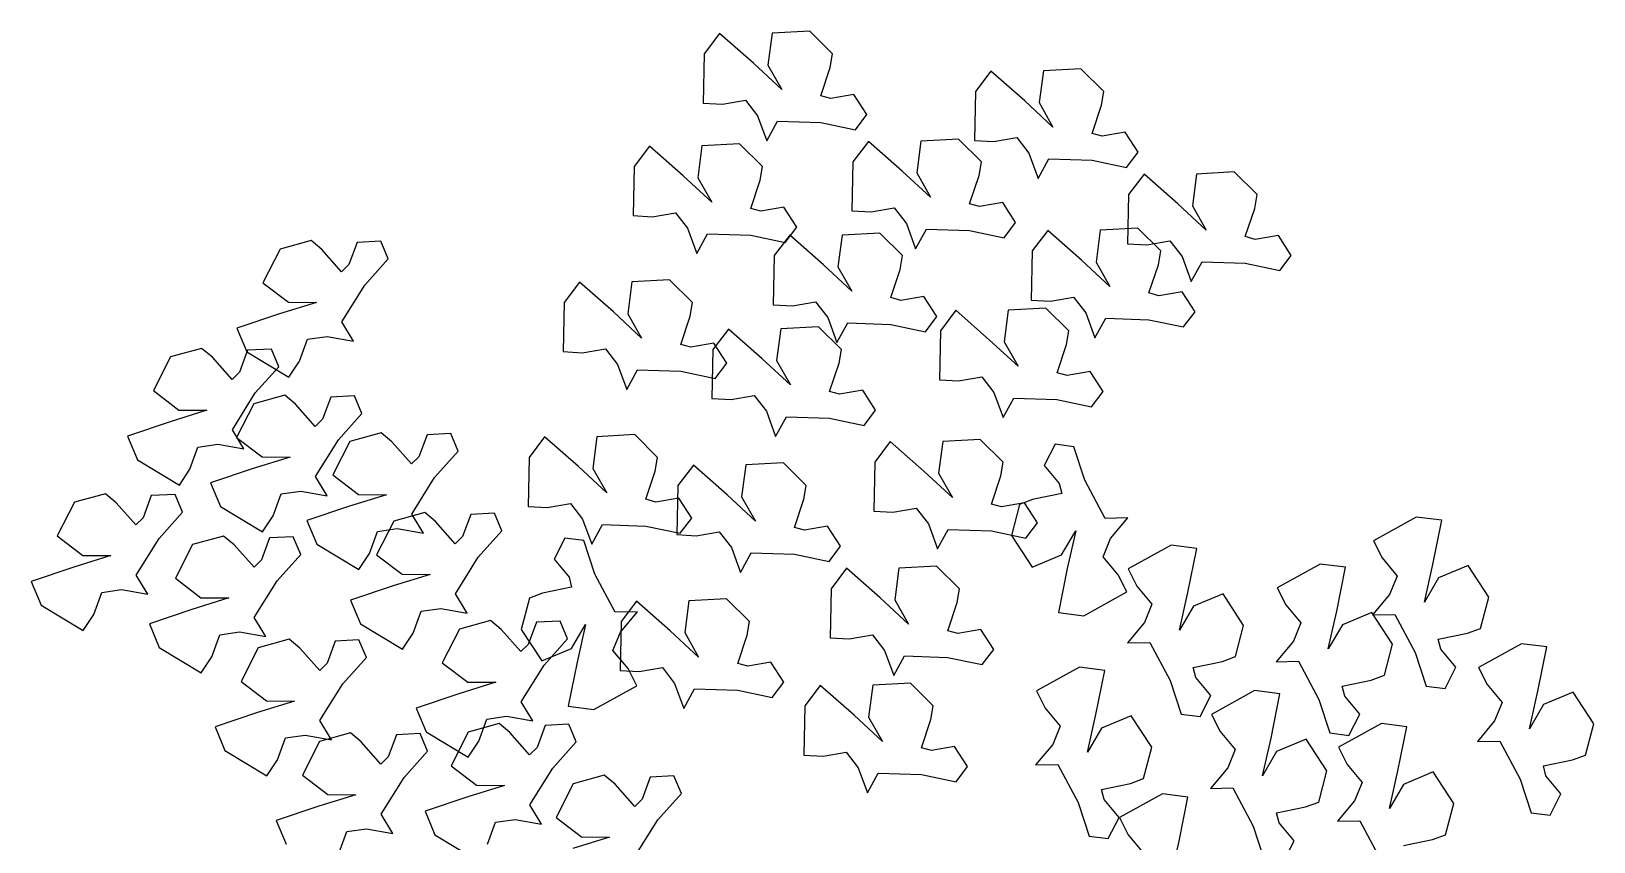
# Model space of a CAD drawing. Header units: millimetres. Extents: x 316.76 to 319.09, y 2548.11 to 2550.49.
# Drawn here: x 316.853 to 318.925, y 2549.413 to 2550.488 of the extents above; entities that cross this region are included whole.
import ezdxf

# ---------------------------------------------------------------- set-up
doc = ezdxf.new("R2010")
doc.units = ezdxf.units.MM
doc.header["$LTSCALE"] = 10
doc.layers.add('Vegetais', color=94, linetype='Continuous')

msp = doc.modelspace()

# ---------------------------------------------------------------- linework, layer by layer
at = {"layer": 'Vegetais'}
for p, q in [((317.8854, 2550.4877), (317.8355, 2550.485)), ((317.9158, 2550.4577), (317.8854, 2550.4877)), ((317.766, 2550.4848), (317.7455, 2550.4577)), ((317.8108, 2550.4453), (317.766, 2550.4848)), ((317.8355, 2550.485), (317.83, 2550.4429)), ((317.7455, 2550.4577), (317.7442, 2550.3926)), ((317.8484, 2550.4106), (317.8108, 2550.4453)), ((317.9127, 2550.4395), (317.9158, 2550.4577)), ((317.83, 2550.4429), (317.8484, 2550.4106)), ((317.9003, 2550.402), (317.9127, 2550.4395)), ((318.1258, 2550.435), (318.1053, 2550.4079)), ((318.1706, 2550.3955), (318.1258, 2550.435)), ((318.1953, 2550.4352), (318.1898, 2550.3931)), ((318.2452, 2550.4379), (318.1953, 2550.4352)), ((318.2756, 2550.4079), (318.2452, 2550.4379)), ((317.9441, 2550.4037), (317.9135, 2550.3984)), ((317.9613, 2550.3772), (317.9441, 2550.4037)), ((318.1053, 2550.4079), (318.1039, 2550.3428)), ((318.2725, 2550.3897), (318.2756, 2550.4079)), ((317.7442, 2550.3926), (317.7696, 2550.3912)), ((317.7696, 2550.3912), (317.8003, 2550.3965)), ((317.8003, 2550.3965), (317.8164, 2550.3758)), ((317.9135, 2550.3984), (317.9003, 2550.402)), ((318.2081, 2550.3608), (318.1706, 2550.3955)), ((318.1898, 2550.3931), (318.2081, 2550.3608)), ((318.26, 2550.3522), (318.2725, 2550.3897)), ((317.8164, 2550.3758), (317.8286, 2550.3424)), ((317.8286, 2550.3424), (317.8429, 2550.3684)), ((317.8429, 2550.3684), (317.9002, 2550.3666)), ((317.9002, 2550.3666), (317.946, 2550.3569)), ((317.946, 2550.3569), (317.9613, 2550.3772)), ((317.9633, 2550.3418), (317.9428, 2550.3147)), ((318.008, 2550.3023), (317.9633, 2550.3418)), ((318.0328, 2550.342), (318.0273, 2550.2999)), ((318.0827, 2550.3447), (318.0328, 2550.342)), ((318.1131, 2550.3147), (318.0827, 2550.3447)), ((318.1039, 2550.3428), (318.1294, 2550.3414)), ((318.1294, 2550.3414), (318.16, 2550.3467)), ((318.16, 2550.3467), (318.1762, 2550.326)), ((318.2733, 2550.3486), (318.26, 2550.3522)), ((318.3039, 2550.3539), (318.2733, 2550.3486)), ((318.3211, 2550.3274), (318.3039, 2550.3539)), ((317.673, 2550.3355), (317.6525, 2550.3084)), ((317.7178, 2550.2961), (317.673, 2550.3355)), ((317.7425, 2550.3358), (317.7371, 2550.2936)), ((317.7925, 2550.3384), (317.7425, 2550.3358)), ((317.8229, 2550.3084), (317.7925, 2550.3384)), ((318.1762, 2550.326), (318.1884, 2550.2926)), ((318.3058, 2550.3071), (318.3211, 2550.3274)), ((317.6525, 2550.3084), (317.6512, 2550.2433)), ((317.8198, 2550.2902), (317.8229, 2550.3084)), ((317.9428, 2550.3147), (317.9414, 2550.2496)), ((318.0456, 2550.2676), (318.008, 2550.3023)), ((318.0273, 2550.2999), (318.0456, 2550.2676)), ((318.11, 2550.2965), (318.1131, 2550.3147)), ((318.1884, 2550.2926), (318.2027, 2550.3186)), ((318.2027, 2550.3186), (318.2599, 2550.3168)), ((318.2599, 2550.3168), (318.3058, 2550.3071)), ((318.4483, 2550.3012), (318.3984, 2550.2985)), ((318.4787, 2550.2712), (318.4483, 2550.3012)), ((317.7554, 2550.2613), (317.7178, 2550.2961)), ((317.7371, 2550.2936), (317.7554, 2550.2613)), ((317.8073, 2550.2527), (317.8198, 2550.2902)), ((318.0975, 2550.259), (318.11, 2550.2965)), ((318.3289, 2550.2982), (318.3084, 2550.2712)), ((318.3737, 2550.2588), (318.3289, 2550.2982)), ((318.3984, 2550.2985), (318.393, 2550.2563)), ((318.1108, 2550.2554), (318.0975, 2550.259)), ((318.1414, 2550.2607), (318.1108, 2550.2554)), ((318.1586, 2550.2342), (318.1414, 2550.2607)), ((318.3084, 2550.2712), (318.3071, 2550.2061)), ((318.4113, 2550.2241), (318.3737, 2550.2588)), ((318.4757, 2550.2529), (318.4787, 2550.2712)), ((317.6512, 2550.2433), (317.6766, 2550.2419)), ((317.6766, 2550.2419), (317.7073, 2550.2472)), ((317.7073, 2550.2472), (317.7235, 2550.2265)), ((317.8205, 2550.2491), (317.8073, 2550.2527)), ((317.8512, 2550.2544), (317.8205, 2550.2491)), ((317.8684, 2550.2279), (317.8512, 2550.2544)), ((317.9414, 2550.2496), (317.9669, 2550.2482)), ((317.9669, 2550.2482), (317.9975, 2550.2535)), ((317.9975, 2550.2535), (318.0137, 2550.2328)), ((318.393, 2550.2563), (318.4113, 2550.2241)), ((318.4632, 2550.2155), (318.4757, 2550.2529)), ((317.7235, 2550.2265), (317.7356, 2550.1932)), ((317.7356, 2550.1932), (317.7499, 2550.2192)), ((317.7499, 2550.2192), (317.8072, 2550.2173)), ((317.8072, 2550.2173), (317.853, 2550.2077)), ((317.8589, 2550.2173), (317.8383, 2550.1903)), ((317.853, 2550.2077), (317.8684, 2550.2279)), ((317.9036, 2550.1779), (317.8589, 2550.2173)), ((317.9283, 2550.2176), (317.9229, 2550.1754)), ((317.9783, 2550.2203), (317.9283, 2550.2176)), ((318.0087, 2550.1903), (317.9783, 2550.2203)), ((318.0137, 2550.2328), (318.0259, 2550.1994)), ((318.0259, 2550.1994), (318.0402, 2550.2254)), ((318.0402, 2550.2254), (318.0974, 2550.2236)), ((318.0974, 2550.2236), (318.1433, 2550.2139)), ((318.1433, 2550.2139), (318.1586, 2550.2342)), ((318.2012, 2550.2236), (318.1807, 2550.1965)), ((318.2459, 2550.1842), (318.2012, 2550.2236)), ((318.2707, 2550.2239), (318.2652, 2550.1817)), ((318.3206, 2550.2266), (318.2707, 2550.2239)), ((318.351, 2550.1965), (318.3206, 2550.2266)), ((318.5071, 2550.2171), (318.4764, 2550.2118)), ((318.5242, 2550.1906), (318.5071, 2550.2171)), ((317.1829, 2550.199), (317.1602, 2550.1544)), ((317.2241, 2550.2103), (317.1829, 2550.199)), ((317.2383, 2550.1985), (317.2241, 2550.2103)), ((317.2645, 2550.169), (317.2383, 2550.1985)), ((317.285, 2550.2078), (317.2743, 2550.1786)), ((317.3166, 2550.2095), (317.285, 2550.2078)), ((317.3264, 2550.1861), (317.3166, 2550.2095)), ((318.1807, 2550.1965), (318.1793, 2550.1314)), ((318.3071, 2550.2061), (318.3325, 2550.2046)), ((318.3325, 2550.2046), (318.3632, 2550.2099)), ((318.3479, 2550.1783), (318.351, 2550.1965)), ((318.3632, 2550.2099), (318.3794, 2550.1892)), ((318.4764, 2550.2118), (318.4632, 2550.2155)), ((317.2743, 2550.1786), (317.2645, 2550.169)), ((317.2952, 2550.1512), (317.3264, 2550.1861)), ((317.8383, 2550.1903), (317.837, 2550.1251)), ((317.9412, 2550.1432), (317.9036, 2550.1779)), ((317.9229, 2550.1754), (317.9412, 2550.1432)), ((318.0056, 2550.172), (318.0087, 2550.1903)), ((318.2835, 2550.1494), (318.2459, 2550.1842)), ((318.2652, 2550.1817), (318.2835, 2550.1494)), ((318.3354, 2550.1408), (318.3479, 2550.1783)), ((318.3794, 2550.1892), (318.3915, 2550.1559)), ((318.3915, 2550.1559), (318.4058, 2550.1819)), ((318.4058, 2550.1819), (318.4631, 2550.1801)), ((318.4631, 2550.1801), (318.5089, 2550.1704)), ((318.5089, 2550.1704), (318.5242, 2550.1906)), ((317.1602, 2550.1544), (317.194, 2550.1286)), ((317.5802, 2550.1552), (317.5597, 2550.1282)), ((317.625, 2550.1158), (317.5802, 2550.1552)), ((317.6497, 2550.1555), (317.6442, 2550.1133)), ((317.6996, 2550.1582), (317.6497, 2550.1555)), ((317.73, 2550.1282), (317.6996, 2550.1582)), ((317.9931, 2550.1346), (318.0056, 2550.172)), ((317.2649, 2550.1025), (317.2952, 2550.1512)), ((318.0063, 2550.1309), (317.9931, 2550.1346)), ((318.037, 2550.1362), (318.0063, 2550.1309)), ((318.0542, 2550.1097), (318.037, 2550.1362)), ((318.2048, 2550.13), (318.2354, 2550.1353)), ((318.2354, 2550.1353), (318.2516, 2550.1146)), ((318.3487, 2550.1372), (318.3354, 2550.1408)), ((318.3793, 2550.1425), (318.3487, 2550.1372)), ((318.3965, 2550.116), (318.3793, 2550.1425)), ((317.1823, 2550.1132), (317.1257, 2550.0941)), ((317.2311, 2550.1283), (317.1823, 2550.1132)), ((317.194, 2550.1286), (317.2311, 2550.1283)), ((317.5597, 2550.1282), (317.5583, 2550.0631)), ((317.6625, 2550.0811), (317.625, 2550.1158)), ((317.6442, 2550.1133), (317.6625, 2550.0811)), ((317.7269, 2550.1099), (317.73, 2550.1282)), ((317.837, 2550.1251), (317.8624, 2550.1237)), ((317.8624, 2550.1237), (317.8931, 2550.129)), ((317.8931, 2550.129), (317.9093, 2550.1083)), ((318.0793, 2550.1179), (318.0588, 2550.0908)), ((318.1241, 2550.0784), (318.0793, 2550.1179)), ((318.1488, 2550.1181), (318.1433, 2550.0759)), ((318.1987, 2550.1208), (318.1488, 2550.1181)), ((318.1793, 2550.1314), (318.2048, 2550.13)), ((318.2291, 2550.0908), (318.1987, 2550.1208)), ((318.2516, 2550.1146), (318.2638, 2550.0813)), ((318.3812, 2550.0958), (318.3965, 2550.116)), ((317.1257, 2550.0941), (317.1389, 2550.0628)), ((317.2803, 2550.0771), (317.2649, 2550.1025)), ((317.7144, 2550.0725), (317.7269, 2550.1099)), ((317.7776, 2550.093), (317.7571, 2550.0659)), ((317.8224, 2550.0536), (317.7776, 2550.093)), ((317.8471, 2550.0933), (317.8416, 2550.0511)), ((317.897, 2550.096), (317.8471, 2550.0933)), ((317.9274, 2550.0659), (317.897, 2550.096)), ((317.9093, 2550.1083), (317.9214, 2550.075)), ((317.9214, 2550.075), (317.9358, 2550.101)), ((317.9358, 2550.101), (317.993, 2550.0991)), ((317.993, 2550.0991), (318.0388, 2550.0895)), ((318.0388, 2550.0895), (318.0542, 2550.1097)), ((318.2638, 2550.0813), (318.2781, 2550.1073)), ((318.2781, 2550.1073), (318.3353, 2550.1054)), ((318.3353, 2550.1054), (318.3812, 2550.0958)), ((317.2086, 2550.0504), (317.2193, 2550.0796)), ((317.2193, 2550.0796), (317.2454, 2550.0833)), ((317.2454, 2550.0833), (317.2803, 2550.0771)), ((317.7277, 2550.0688), (317.7144, 2550.0725)), ((317.7583, 2550.0741), (317.7277, 2550.0688)), ((317.7755, 2550.0476), (317.7583, 2550.0741)), ((318.0588, 2550.0908), (318.0574, 2550.0257)), ((318.1617, 2550.0437), (318.1241, 2550.0784)), ((318.1433, 2550.0759), (318.1617, 2550.0437)), ((318.2135, 2550.0351), (318.226, 2550.0725)), ((318.226, 2550.0725), (318.2291, 2550.0908)), ((317.0377, 2550.056), (317.0151, 2550.0114)), ((317.0789, 2550.0673), (317.0377, 2550.056)), ((317.0932, 2550.0555), (317.0789, 2550.0673)), ((317.1193, 2550.026), (317.0932, 2550.0555)), ((317.1399, 2550.0648), (317.1291, 2550.0356)), ((317.1389, 2550.0628), (317.1946, 2550.0291)), ((317.1714, 2550.0664), (317.1399, 2550.0648)), ((317.1812, 2550.0431), (317.1714, 2550.0664)), ((317.1946, 2550.0291), (317.2086, 2550.0504)), ((317.5583, 2550.0631), (317.5838, 2550.0616)), ((317.5838, 2550.0616), (317.6144, 2550.0669)), ((317.6144, 2550.0669), (317.6306, 2550.0462)), ((317.7571, 2550.0659), (317.7557, 2550.0008)), ((317.8599, 2550.0189), (317.8224, 2550.0536)), ((317.8416, 2550.0511), (317.8599, 2550.0189)), ((317.9243, 2550.0477), (317.9274, 2550.0659)), ((317.1291, 2550.0356), (317.1193, 2550.026)), ((317.15, 2550.0082), (317.1812, 2550.0431)), ((317.6306, 2550.0462), (317.6428, 2550.0129)), ((317.6428, 2550.0129), (317.6571, 2550.0389)), ((317.6571, 2550.0389), (317.7143, 2550.0371)), ((317.7143, 2550.0371), (317.7602, 2550.0274)), ((317.7602, 2550.0274), (317.7755, 2550.0476)), ((317.9118, 2550.0103), (317.9243, 2550.0477)), ((318.0829, 2550.0243), (318.1136, 2550.0296)), ((318.1136, 2550.0296), (318.1297, 2550.0088)), ((318.2268, 2550.0314), (318.2135, 2550.0351)), ((318.2574, 2550.0367), (318.2268, 2550.0314)), ((318.2746, 2550.0102), (318.2574, 2550.0367)), ((317.0151, 2550.0114), (317.0489, 2549.9856)), ((317.9251, 2550.0066), (317.9118, 2550.0103)), ((317.9557, 2550.0119), (317.9251, 2550.0066)), ((317.9729, 2549.9854), (317.9557, 2550.0119)), ((318.0574, 2550.0257), (318.0829, 2550.0243)), ((318.1297, 2550.0088), (318.1419, 2549.9755)), ((318.2593, 2549.99), (318.2746, 2550.0102)), ((317.1197, 2549.9595), (317.15, 2550.0082)), ((317.148, 2549.9939), (317.1253, 2549.9493)), ((317.1892, 2550.0052), (317.148, 2549.9939)), ((317.2034, 2549.9934), (317.1892, 2550.0052)), ((317.2296, 2549.9639), (317.2034, 2549.9934)), ((317.2501, 2550.0027), (317.2394, 2549.9735)), ((317.2817, 2550.0044), (317.2501, 2550.0027)), ((317.2915, 2549.981), (317.2817, 2550.0044)), ((317.7557, 2550.0008), (317.7812, 2549.9994)), ((317.7812, 2549.9994), (317.8118, 2550.0047)), ((317.8118, 2550.0047), (317.828, 2549.984)), ((318.1419, 2549.9755), (318.1562, 2550.0015)), ((318.1562, 2550.0015), (318.2134, 2549.9997)), ((318.2134, 2549.9997), (318.2593, 2549.99)), ((317.0371, 2549.9701), (316.9805, 2549.9511)), ((317.0859, 2549.9853), (317.0371, 2549.9701)), ((317.0489, 2549.9856), (317.0859, 2549.9853)), ((317.2394, 2549.9735), (317.2296, 2549.9639)), ((317.2603, 2549.9461), (317.2915, 2549.981)), ((317.828, 2549.984), (317.8402, 2549.9507)), ((317.8402, 2549.9507), (317.8545, 2549.9767)), ((317.8545, 2549.9767), (317.9117, 2549.9748)), ((317.9117, 2549.9748), (317.9576, 2549.9652)), ((317.9576, 2549.9652), (317.9729, 2549.9854)), ((316.9805, 2549.9511), (316.9937, 2549.9198)), ((317.1351, 2549.9341), (317.1197, 2549.9595)), ((317.1253, 2549.9493), (317.1591, 2549.9235)), ((317.3169, 2549.9554), (317.2757, 2549.9441)), ((317.3312, 2549.9436), (317.3169, 2549.9554)), ((317.3779, 2549.9529), (317.3671, 2549.9237)), ((317.4094, 2549.9546), (317.3779, 2549.9529)), ((317.4193, 2549.9312), (317.4094, 2549.9546)), ((317.5338, 2549.95), (317.5133, 2549.9229)), ((317.5786, 2549.9106), (317.5338, 2549.95)), ((317.6033, 2549.9503), (317.5979, 2549.9081)), ((317.6533, 2549.953), (317.6033, 2549.9503)), ((317.6837, 2549.9229), (317.6533, 2549.953)), ((318.1117, 2549.9467), (318.0618, 2549.944)), ((318.1421, 2549.9167), (318.1117, 2549.9467)), ((317.0634, 2549.9074), (317.0741, 2549.9366)), ((317.0741, 2549.9366), (317.1002, 2549.9403)), ((317.1002, 2549.9403), (317.1351, 2549.9341)), ((317.23, 2549.8974), (317.2603, 2549.9461)), ((317.2757, 2549.9441), (317.2531, 2549.8995)), ((317.3574, 2549.9141), (317.3312, 2549.9436)), ((317.388, 2549.8963), (317.4193, 2549.9312)), ((317.9923, 2549.9437), (317.9718, 2549.9167)), ((318.0371, 2549.9043), (317.9923, 2549.9437)), ((318.0618, 2549.944), (318.0563, 2549.9018)), ((318.2108, 2549.9402), (318.1964, 2549.9121)), ((318.2359, 2549.937), (318.2108, 2549.9402)), ((318.2505, 2549.8925), (318.2359, 2549.937)), ((316.9937, 2549.9198), (317.0495, 2549.8861)), ((317.0495, 2549.8861), (317.0634, 2549.9074)), ((317.1474, 2549.9081), (317.0908, 2549.889)), ((317.1962, 2549.9232), (317.1474, 2549.9081)), ((317.1591, 2549.9235), (317.1962, 2549.9232)), ((317.3671, 2549.9237), (317.3574, 2549.9141)), ((317.5133, 2549.9229), (317.512, 2549.8578)), ((317.6162, 2549.8759), (317.5786, 2549.9106)), ((317.5979, 2549.9081), (317.6162, 2549.8759)), ((317.6806, 2549.9047), (317.6837, 2549.9229)), ((317.7311, 2549.9126), (317.7106, 2549.8855)), ((317.7759, 2549.8732), (317.7311, 2549.9126)), ((317.8006, 2549.9129), (317.7951, 2549.8707)), ((317.8505, 2549.9156), (317.8006, 2549.9129)), ((317.8809, 2549.8856), (317.8505, 2549.9156)), ((317.9718, 2549.9167), (317.9705, 2549.8515)), ((318.1391, 2549.8984), (318.1421, 2549.9167)), ((318.1964, 2549.9121), (318.2163, 2549.8882)), ((317.0908, 2549.889), (317.104, 2549.8577)), ((317.2454, 2549.872), (317.23, 2549.8974)), ((317.2531, 2549.8995), (317.2869, 2549.8737)), ((317.3578, 2549.8476), (317.388, 2549.8963)), ((317.6681, 2549.8673), (317.6806, 2549.9047)), ((317.7106, 2549.8855), (317.7093, 2549.8204)), ((317.8778, 2549.8673), (317.8809, 2549.8856)), ((318.0747, 2549.8696), (318.0371, 2549.9043)), ((318.0563, 2549.9018), (318.0747, 2549.8696)), ((318.1266, 2549.861), (318.1391, 2549.8984)), ((318.2163, 2549.8882), (318.2198, 2549.8749)), ((318.2775, 2549.842), (318.2505, 2549.8925)), ((316.9513, 2549.8746), (316.9101, 2549.8633)), ((316.9655, 2549.8628), (316.9513, 2549.8746)), ((317.0122, 2549.8721), (317.0015, 2549.8429)), ((317.0438, 2549.8738), (317.0122, 2549.8721)), ((317.0536, 2549.8504), (317.0438, 2549.8738)), ((317.1737, 2549.8453), (317.1844, 2549.8745)), ((317.1844, 2549.8745), (317.2105, 2549.8782)), ((317.2105, 2549.8782), (317.2454, 2549.872)), ((317.324, 2549.8734), (317.2751, 2549.8583)), ((317.2869, 2549.8737), (317.324, 2549.8734)), ((317.6813, 2549.8636), (317.6681, 2549.8673)), ((317.712, 2549.8689), (317.6813, 2549.8636)), ((317.7292, 2549.8424), (317.712, 2549.8689)), ((317.8135, 2549.8385), (317.7759, 2549.8732)), ((317.7951, 2549.8707), (317.8135, 2549.8385)), ((317.8654, 2549.8299), (317.8778, 2549.8673)), ((318.1811, 2549.867), (318.1638, 2549.8605)), ((318.2198, 2549.8749), (318.1811, 2549.867)), ((316.9101, 2549.8633), (316.8874, 2549.8187)), ((316.9917, 2549.8333), (316.9655, 2549.8628)), ((317.0015, 2549.8429), (316.9917, 2549.8333)), ((317.0224, 2549.8155), (317.0536, 2549.8504)), ((317.104, 2549.8577), (317.1597, 2549.824)), ((317.1597, 2549.824), (317.1737, 2549.8453)), ((317.2751, 2549.8583), (317.2186, 2549.8392)), ((317.3749, 2549.8497), (317.3337, 2549.8383)), ((317.3731, 2549.8222), (317.3578, 2549.8476)), ((317.3891, 2549.8379), (317.3749, 2549.8497)), ((317.4358, 2549.8472), (317.4251, 2549.818)), ((317.4674, 2549.8488), (317.4358, 2549.8472)), ((317.4772, 2549.8254), (317.4674, 2549.8488)), ((317.512, 2549.8578), (317.5374, 2549.8564)), ((317.5374, 2549.8564), (317.5681, 2549.8617)), ((317.5681, 2549.8617), (317.5843, 2549.841)), ((317.9705, 2549.8515), (317.9959, 2549.8501)), ((317.9959, 2549.8501), (318.0266, 2549.8554)), ((318.0266, 2549.8554), (318.0428, 2549.8347)), ((318.1398, 2549.8573), (318.1266, 2549.861)), ((318.1705, 2549.8626), (318.1398, 2549.8573)), ((318.1638, 2549.8605), (318.153, 2549.8192)), ((318.1876, 2549.8361), (318.1705, 2549.8626)), ((318.69, 2549.8436), (318.633, 2549.8122)), ((318.7237, 2549.8394), (318.69, 2549.8436)), ((317.2186, 2549.8392), (317.2318, 2549.8079)), ((317.3014, 2549.7955), (317.3122, 2549.8247)), ((317.3337, 2549.8383), (317.311, 2549.7937)), ((317.3122, 2549.8247), (317.3382, 2549.8284)), ((317.3382, 2549.8284), (317.3731, 2549.8222)), ((317.4153, 2549.8083), (317.3891, 2549.8379)), ((317.4459, 2549.7905), (317.4772, 2549.8254)), ((317.5843, 2549.841), (317.5964, 2549.8077)), ((317.5964, 2549.8077), (317.6107, 2549.8337)), ((317.6107, 2549.8337), (317.668, 2549.8318)), ((317.668, 2549.8318), (317.7138, 2549.8222)), ((317.7138, 2549.8222), (317.7292, 2549.8424)), ((317.7347, 2549.819), (317.7654, 2549.8243)), ((317.7654, 2549.8243), (317.7815, 2549.8036)), ((317.8786, 2549.8262), (317.8654, 2549.8299)), ((317.9092, 2549.8315), (317.8786, 2549.8262)), ((317.9264, 2549.805), (317.9092, 2549.8315)), ((318.0428, 2549.8347), (318.0549, 2549.8014)), ((318.0549, 2549.8014), (318.0692, 2549.8274)), ((318.0692, 2549.8274), (318.1265, 2549.8255)), ((318.1265, 2549.8255), (318.1723, 2549.8159)), ((318.1723, 2549.8159), (318.1876, 2549.8361)), ((318.2195, 2549.7937), (318.2383, 2549.8256)), ((318.2383, 2549.8256), (318.227, 2549.7757)), ((318.3072, 2549.8426), (318.2775, 2549.842)), ((318.2844, 2549.8154), (318.3072, 2549.8426)), ((318.712, 2549.7809), (318.7237, 2549.8394)), ((316.8874, 2549.8187), (316.9212, 2549.7929)), ((316.9921, 2549.7669), (317.0224, 2549.8155)), ((317.0667, 2549.8072), (317.0441, 2549.7626)), ((317.1079, 2549.8185), (317.0667, 2549.8072)), ((317.1222, 2549.8068), (317.1079, 2549.8185)), ((317.1484, 2549.7772), (317.1222, 2549.8068)), ((317.1689, 2549.8161), (317.1582, 2549.7869)), ((317.2004, 2549.8177), (317.1689, 2549.8161)), ((317.2103, 2549.7943), (317.2004, 2549.8177)), ((317.2318, 2549.8079), (317.2875, 2549.7742)), ((317.4251, 2549.818), (317.4153, 2549.8083)), ((317.5607, 2549.8159), (317.5464, 2549.7878)), ((317.5859, 2549.8127), (317.5607, 2549.8159)), ((317.6005, 2549.7682), (317.5859, 2549.8127)), ((317.7093, 2549.8204), (317.7347, 2549.819)), ((317.7815, 2549.8036), (317.7937, 2549.7703)), ((317.9111, 2549.7848), (317.9264, 2549.805)), ((318.153, 2549.8192), (318.1803, 2549.7773)), ((318.2746, 2549.7911), (318.2844, 2549.8154)), ((318.365, 2549.8064), (318.308, 2549.775)), ((318.3987, 2549.8021), (318.365, 2549.8064)), ((318.387, 2549.7437), (318.3987, 2549.8021)), ((318.633, 2549.8122), (318.6445, 2549.7895)), ((316.9583, 2549.7927), (316.9095, 2549.7775)), ((316.9212, 2549.7929), (316.9583, 2549.7927)), ((317.1582, 2549.7869), (317.1484, 2549.7772)), ((317.179, 2549.7594), (317.2103, 2549.7943)), ((317.2875, 2549.7742), (317.3014, 2549.7955)), ((317.311, 2549.7937), (317.3448, 2549.7679)), ((317.4157, 2549.7419), (317.4459, 2549.7905)), ((317.5464, 2549.7878), (317.5663, 2549.7639)), ((317.7937, 2549.7703), (317.808, 2549.7963)), ((317.808, 2549.7963), (317.8653, 2549.7944)), ((317.8653, 2549.7944), (317.9111, 2549.7848)), ((318.1803, 2549.7773), (318.2195, 2549.7937)), ((318.2945, 2549.7672), (318.2746, 2549.7911)), ((318.5624, 2549.7815), (318.5054, 2549.7501)), ((318.5961, 2549.7773), (318.5624, 2549.7815)), ((318.6445, 2549.7895), (318.6644, 2549.7656)), ((318.7007, 2549.731), (318.712, 2549.7809)), ((316.9095, 2549.7775), (316.8529, 2549.7584)), ((317.0075, 2549.7414), (316.9921, 2549.7669)), ((317.0441, 2549.7626), (317.0779, 2549.7368)), ((317.3819, 2549.7677), (317.3331, 2549.7525)), ((317.3448, 2549.7679), (317.3819, 2549.7677)), ((317.5663, 2549.7639), (317.5697, 2549.7506)), ((317.6275, 2549.7177), (317.6005, 2549.7682)), ((317.9342, 2549.7759), (317.9137, 2549.7488)), ((317.979, 2549.7365), (317.9342, 2549.7759)), ((318.0037, 2549.7762), (317.9983, 2549.734)), ((318.0537, 2549.7788), (318.0037, 2549.7762)), ((318.0841, 2549.7488), (318.0537, 2549.7788)), ((318.227, 2549.7757), (318.2152, 2549.7172)), ((318.306, 2549.7444), (318.2945, 2549.7672)), ((318.308, 2549.775), (318.3195, 2549.7522)), ((318.5844, 2549.7188), (318.5961, 2549.7773)), ((318.6644, 2549.7656), (318.6546, 2549.7412)), ((318.7195, 2549.763), (318.7007, 2549.731)), ((318.7587, 2549.7794), (318.7195, 2549.763)), ((318.786, 2549.7374), (318.7587, 2549.7794)), ((316.8529, 2549.7584), (316.8661, 2549.7271)), ((316.9358, 2549.7147), (316.9465, 2549.7439)), ((316.9465, 2549.7439), (316.9726, 2549.7476)), ((316.9726, 2549.7476), (317.0075, 2549.7414)), ((317.1488, 2549.7108), (317.179, 2549.7594)), ((317.3331, 2549.7525), (317.2765, 2549.7334)), ((317.4311, 2549.7165), (317.4157, 2549.7419)), ((317.5311, 2549.7427), (317.5137, 2549.7362)), ((317.5697, 2549.7506), (317.5311, 2549.7427)), ((317.9137, 2549.7488), (317.9124, 2549.6837)), ((318.081, 2549.7306), (318.0841, 2549.7488)), ((318.2489, 2549.713), (318.306, 2549.7444)), ((318.3195, 2549.7522), (318.3394, 2549.7283)), ((318.3757, 2549.6937), (318.387, 2549.7437)), ((318.4337, 2549.7421), (318.3945, 2549.7257)), ((318.461, 2549.7002), (318.4337, 2549.7421)), ((318.5054, 2549.7501), (318.5169, 2549.7274)), ((318.6546, 2549.7412), (318.6318, 2549.714)), ((316.8661, 2549.7271), (316.9218, 2549.6934)), ((317.0661, 2549.7214), (317.0096, 2549.7023)), ((317.115, 2549.7366), (317.0661, 2549.7214)), ((317.0779, 2549.7368), (317.115, 2549.7366)), ((317.2765, 2549.7334), (317.2897, 2549.7021)), ((317.3594, 2549.6898), (317.3701, 2549.719)), ((317.3701, 2549.719), (317.3962, 2549.7226)), ((317.3962, 2549.7226), (317.4311, 2549.7165)), ((317.5137, 2549.7362), (317.5029, 2549.6949)), ((317.6572, 2549.7183), (317.6275, 2549.7177)), ((317.6344, 2549.6911), (317.6572, 2549.7183)), ((317.6557, 2549.7324), (317.6352, 2549.7053)), ((317.7005, 2549.6929), (317.6557, 2549.7324)), ((317.7252, 2549.7326), (317.7197, 2549.6905)), ((317.7751, 2549.7353), (317.7252, 2549.7326)), ((317.8055, 2549.7053), (317.7751, 2549.7353)), ((318.0166, 2549.7017), (317.979, 2549.7365)), ((317.9983, 2549.734), (318.0166, 2549.7017)), ((318.0685, 2549.6931), (318.081, 2549.7306)), ((318.3394, 2549.7283), (318.3295, 2549.7039)), ((318.3945, 2549.7257), (318.3757, 2549.6937)), ((318.5169, 2549.7274), (318.5368, 2549.7035)), ((318.5731, 2549.6689), (318.5844, 2549.7188)), ((318.7752, 2549.6961), (318.786, 2549.7374)), ((316.9218, 2549.6934), (316.9358, 2549.7147)), ((317.0096, 2549.7023), (317.0228, 2549.671)), ((317.1641, 2549.6854), (317.1488, 2549.7108)), ((317.2897, 2549.7021), (317.3454, 2549.6684)), ((317.462, 2549.7067), (317.4208, 2549.6953)), ((317.4762, 2549.6949), (317.462, 2549.7067)), ((317.5229, 2549.7042), (317.5122, 2549.675)), ((317.5545, 2549.7058), (317.5229, 2549.7042)), ((317.5643, 2549.6824), (317.5545, 2549.7058)), ((317.5695, 2549.6693), (317.5882, 2549.7013)), ((317.5882, 2549.7013), (317.577, 2549.6514)), ((317.6352, 2549.7053), (317.6339, 2549.6402)), ((317.8025, 2549.6871), (317.8055, 2549.7053)), ((318.2152, 2549.7172), (318.2489, 2549.713)), ((318.3295, 2549.7039), (318.3068, 2549.6768)), ((318.4502, 2549.6589), (318.461, 2549.7002)), ((318.5368, 2549.7035), (318.5269, 2549.6791)), ((318.5919, 2549.7009), (318.5731, 2549.6689)), ((318.6311, 2549.7173), (318.5919, 2549.7009)), ((318.6584, 2549.6754), (318.6311, 2549.7173)), ((318.6318, 2549.714), (318.6615, 2549.7146)), ((318.6615, 2549.7146), (318.6885, 2549.6641)), ((317.0924, 2549.6586), (317.1032, 2549.6878)), ((317.1032, 2549.6878), (317.1292, 2549.6915)), ((317.1292, 2549.6915), (317.1641, 2549.6854)), ((317.195, 2549.6818), (317.1538, 2549.6705)), ((317.2093, 2549.67), (317.195, 2549.6818)), ((317.256, 2549.6793), (317.2453, 2549.6501)), ((317.2875, 2549.681), (317.256, 2549.6793)), ((317.2974, 2549.6576), (317.2875, 2549.681)), ((317.3454, 2549.6684), (317.3594, 2549.6898)), ((317.4208, 2549.6953), (317.3981, 2549.6507)), ((317.5024, 2549.6653), (317.4762, 2549.6949)), ((317.5029, 2549.6949), (317.5302, 2549.653)), ((317.5331, 2549.6475), (317.5643, 2549.6824)), ((317.6245, 2549.6667), (317.6344, 2549.6911)), ((317.7381, 2549.6582), (317.7005, 2549.6929)), ((317.7197, 2549.6905), (317.7381, 2549.6582)), ((317.79, 2549.6496), (317.8025, 2549.6871)), ((317.9124, 2549.6837), (317.9378, 2549.6823)), ((317.9378, 2549.6823), (317.9685, 2549.6876)), ((317.9685, 2549.6876), (317.9847, 2549.6669)), ((318.0817, 2549.6895), (318.0685, 2549.6931)), ((318.1124, 2549.6948), (318.0817, 2549.6895)), ((318.1296, 2549.6683), (318.1124, 2549.6948)), ((318.3068, 2549.6768), (318.3364, 2549.6774)), ((318.3364, 2549.6774), (318.3635, 2549.6269)), ((318.5269, 2549.6791), (318.5042, 2549.6519)), ((318.7192, 2549.6817), (318.7579, 2549.6897)), ((318.7226, 2549.6685), (318.7192, 2549.6817)), ((318.7579, 2549.6897), (318.7752, 2549.6961)), ((317.0228, 2549.671), (317.0785, 2549.6373)), ((317.0785, 2549.6373), (317.0924, 2549.6586)), ((317.1538, 2549.6705), (317.1312, 2549.6259)), ((317.2355, 2549.6405), (317.2093, 2549.67)), ((317.2661, 2549.6227), (317.2974, 2549.6576)), ((317.5122, 2549.675), (317.5024, 2549.6653)), ((317.5302, 2549.653), (317.5695, 2549.6693)), ((317.6445, 2549.6428), (317.6245, 2549.6667)), ((317.9847, 2549.6669), (317.9968, 2549.6336)), ((317.9968, 2549.6336), (318.0111, 2549.6596)), ((318.0111, 2549.6596), (318.0684, 2549.6577)), ((318.0684, 2549.6577), (318.1142, 2549.6481)), ((318.1142, 2549.6481), (318.1296, 2549.6683)), ((318.4329, 2549.6524), (318.4502, 2549.6589)), ((318.6476, 2549.634), (318.6584, 2549.6754)), ((318.6885, 2549.6641), (318.703, 2549.6196)), ((318.7426, 2549.6446), (318.7226, 2549.6685)), ((318.8294, 2549.6758), (318.7723, 2549.6444)), ((318.8631, 2549.6715), (318.8294, 2549.6758)), ((318.8513, 2549.6131), (318.8631, 2549.6715)), ((317.2453, 2549.6501), (317.2355, 2549.6405)), ((317.3981, 2549.6507), (317.4319, 2549.6249)), ((317.5028, 2549.5989), (317.5331, 2549.6475)), ((317.577, 2549.6514), (317.5652, 2549.5929)), ((317.6339, 2549.6402), (317.6593, 2549.6388)), ((317.656, 2549.6201), (317.6445, 2549.6428)), ((317.6593, 2549.6388), (317.69, 2549.6441)), ((317.69, 2549.6441), (317.7062, 2549.6233)), ((317.8032, 2549.646), (317.79, 2549.6496)), ((317.8339, 2549.6513), (317.8032, 2549.646)), ((317.851, 2549.6248), (317.8339, 2549.6513)), ((318.2431, 2549.6447), (318.1861, 2549.6133)), ((318.2769, 2549.6404), (318.2431, 2549.6447)), ((318.2651, 2549.582), (318.2769, 2549.6404)), ((318.3942, 2549.6445), (318.4329, 2549.6524)), ((318.3976, 2549.6312), (318.3942, 2549.6445)), ((318.5042, 2549.6519), (318.5338, 2549.6525)), ((318.5338, 2549.6525), (318.5609, 2549.602)), ((318.7282, 2549.6164), (318.7426, 2549.6446)), ((318.7723, 2549.6444), (318.7838, 2549.6216)), ((317.1312, 2549.6259), (317.165, 2549.6001)), ((317.2359, 2549.574), (317.2661, 2549.6227)), ((317.469, 2549.6247), (317.4202, 2549.6095)), ((317.4319, 2549.6249), (317.469, 2549.6247)), ((317.5989, 2549.5887), (317.656, 2549.6201)), ((317.7062, 2549.6233), (317.7183, 2549.59)), ((317.7183, 2549.59), (317.7326, 2549.616)), ((317.7326, 2549.616), (317.7899, 2549.6142)), ((317.8357, 2549.6045), (317.851, 2549.6248)), ((317.8995, 2549.6205), (317.879, 2549.5934)), ((317.9442, 2549.581), (317.8995, 2549.6205)), ((317.969, 2549.6207), (317.9635, 2549.5786)), ((318.0189, 2549.6234), (317.969, 2549.6207)), ((318.0493, 2549.5934), (318.0189, 2549.6234)), ((318.3635, 2549.6269), (318.378, 2549.5823)), ((318.4176, 2549.6073), (318.3976, 2549.6312)), ((318.5916, 2549.6197), (318.6303, 2549.6276)), ((318.595, 2549.6064), (318.5916, 2549.6197)), ((318.6303, 2549.6276), (318.6476, 2549.634)), ((318.703, 2549.6196), (318.7282, 2549.6164)), ((318.7838, 2549.6216), (318.8037, 2549.5977)), ((317.2021, 2549.5998), (317.1532, 2549.5847)), ((317.165, 2549.6001), (317.2021, 2549.5998)), ((317.4202, 2549.6095), (317.3636, 2549.5904)), ((317.5182, 2549.5735), (317.5028, 2549.5989)), ((317.7899, 2549.6142), (317.8357, 2549.6045)), ((318.1861, 2549.6133), (318.1976, 2549.5905)), ((318.4032, 2549.5792), (318.4176, 2549.6073)), ((318.4753, 2549.6136), (318.4183, 2549.5822)), ((318.509, 2549.6093), (318.4753, 2549.6136)), ((318.4973, 2549.5508), (318.509, 2549.6093)), ((318.5609, 2549.602), (318.5754, 2549.5575)), ((318.615, 2549.5825), (318.595, 2549.6064)), ((318.8037, 2549.5977), (318.7939, 2549.5734)), ((318.84, 2549.5632), (318.8513, 2549.6131)), ((318.8588, 2549.5951), (318.84, 2549.5632)), ((318.898, 2549.6115), (318.8588, 2549.5951)), ((318.9253, 2549.5696), (318.898, 2549.6115)), ((317.1532, 2549.5847), (317.0967, 2549.5656)), ((317.2512, 2549.5486), (317.2359, 2549.574)), ((317.3636, 2549.5904), (317.3768, 2549.5591)), ((317.4465, 2549.5468), (317.4572, 2549.576)), ((317.4572, 2549.576), (317.4833, 2549.5796)), ((317.4833, 2549.5796), (317.5182, 2549.5735)), ((317.5652, 2549.5929), (317.5989, 2549.5887)), ((317.879, 2549.5934), (317.8776, 2549.5283)), ((317.9818, 2549.5463), (317.9442, 2549.581)), ((317.9635, 2549.5786), (317.9818, 2549.5463)), ((318.0337, 2549.5377), (318.0462, 2549.5752)), ((318.0462, 2549.5752), (318.0493, 2549.5934)), ((318.1976, 2549.5905), (318.2175, 2549.5666)), ((318.2538, 2549.532), (318.2651, 2549.582)), ((318.3118, 2549.5804), (318.2726, 2549.564)), ((318.3391, 2549.5385), (318.3118, 2549.5804)), ((318.378, 2549.5823), (318.4032, 2549.5792)), ((318.4183, 2549.5822), (318.4298, 2549.5594)), ((318.6006, 2549.5543), (318.615, 2549.5825)), ((318.7939, 2549.5734), (318.7711, 2549.5462)), ((317.0967, 2549.5656), (317.1099, 2549.5343)), ((317.1903, 2549.5511), (317.2163, 2549.5548)), ((317.2163, 2549.5548), (317.2512, 2549.5486)), ((317.2763, 2549.5575), (317.2351, 2549.5462)), ((317.2906, 2549.5457), (317.2763, 2549.5575)), ((317.3373, 2549.555), (317.3265, 2549.5258)), ((317.3688, 2549.5566), (317.3373, 2549.555)), ((317.3786, 2549.5333), (317.3688, 2549.5566)), ((317.3768, 2549.5591), (317.4325, 2549.5254)), ((317.4324, 2549.5586), (317.4097, 2549.514)), ((317.4736, 2549.5699), (317.4324, 2549.5586)), ((317.4878, 2549.5581), (317.4736, 2549.5699)), ((317.514, 2549.5286), (317.4878, 2549.5581)), ((317.5345, 2549.5674), (317.5238, 2549.5382)), ((317.5661, 2549.5691), (317.5345, 2549.5674)), ((317.5759, 2549.5457), (317.5661, 2549.5691)), ((318.2175, 2549.5666), (318.2077, 2549.5422)), ((318.2726, 2549.564), (318.2538, 2549.532)), ((318.4298, 2549.5594), (318.4497, 2549.5355)), ((318.5754, 2549.5575), (318.6006, 2549.5543)), ((318.6437, 2549.57), (318.5866, 2549.5386)), ((318.6774, 2549.5658), (318.6437, 2549.57)), ((318.6656, 2549.5073), (318.6774, 2549.5658)), ((318.9145, 2549.5283), (318.9253, 2549.5696)), ((317.1099, 2549.5343), (317.1656, 2549.5006)), ((317.1796, 2549.5219), (317.1903, 2549.5511)), ((317.2351, 2549.5462), (317.2125, 2549.5016)), ((317.3167, 2549.5162), (317.2906, 2549.5457)), ((317.3474, 2549.4984), (317.3786, 2549.5333)), ((317.4325, 2549.5254), (317.4465, 2549.5468)), ((317.5238, 2549.5382), (317.514, 2549.5286)), ((317.5446, 2549.5108), (317.5759, 2549.5457)), ((317.9031, 2549.5269), (317.9337, 2549.5322)), ((317.9337, 2549.5322), (317.9499, 2549.5115)), ((318.047, 2549.5341), (318.0337, 2549.5377)), ((318.0776, 2549.5394), (318.047, 2549.5341)), ((318.0948, 2549.5129), (318.0776, 2549.5394)), ((318.2077, 2549.5422), (318.1849, 2549.5151)), ((318.3283, 2549.4972), (318.3391, 2549.5385)), ((318.4497, 2549.5355), (318.4398, 2549.5111)), ((318.486, 2549.5009), (318.4973, 2549.5508)), ((318.5047, 2549.5329), (318.486, 2549.5009)), ((318.544, 2549.5493), (318.5047, 2549.5329)), ((318.5713, 2549.5074), (318.544, 2549.5493)), ((318.5866, 2549.5386), (318.5981, 2549.5159)), ((318.7711, 2549.5462), (318.8008, 2549.5468)), ((318.8008, 2549.5468), (318.8278, 2549.4963)), ((317.1656, 2549.5006), (317.1796, 2549.5219)), ((317.3265, 2549.5258), (317.3167, 2549.5162)), ((317.4097, 2549.514), (317.4435, 2549.4882)), ((317.8776, 2549.5283), (317.9031, 2549.5269)), ((317.9499, 2549.5115), (317.962, 2549.4781)), ((318.0795, 2549.4926), (318.0948, 2549.5129)), ((318.1849, 2549.5151), (318.2146, 2549.5157)), ((318.2146, 2549.5157), (318.2416, 2549.4652)), ((318.4398, 2549.5111), (318.417, 2549.484)), ((318.5981, 2549.5159), (318.618, 2549.492)), ((318.8585, 2549.5139), (318.8972, 2549.5218)), ((318.862, 2549.5006), (318.8585, 2549.5139)), ((318.8972, 2549.5218), (318.9145, 2549.5283)), ((317.2125, 2549.5016), (317.2463, 2549.4758)), ((317.3171, 2549.4497), (317.3474, 2549.4984)), ((317.5144, 2549.4622), (317.5446, 2549.5108)), ((317.6129, 2549.5014), (317.5717, 2549.4901)), ((317.6272, 2549.4896), (317.6129, 2549.5014)), ((317.6739, 2549.4989), (317.6631, 2549.4697)), ((317.7054, 2549.5006), (317.6739, 2549.4989)), ((317.7153, 2549.4772), (317.7054, 2549.5006)), ((317.962, 2549.4781), (317.9764, 2549.5041)), ((317.9764, 2549.5041), (318.0336, 2549.5023)), ((318.0336, 2549.5023), (318.0795, 2549.4926)), ((318.2723, 2549.4828), (318.311, 2549.4907)), ((318.311, 2549.4907), (318.3283, 2549.4972)), ((318.5605, 2549.466), (318.5713, 2549.5074)), ((318.618, 2549.492), (318.6082, 2549.4676)), ((318.6543, 2549.4574), (318.6656, 2549.5073)), ((318.7123, 2549.5058), (318.6731, 2549.4894)), ((318.7397, 2549.4639), (318.7123, 2549.5058)), ((318.8278, 2549.4963), (318.8424, 2549.4518)), ((318.8819, 2549.4767), (318.862, 2549.5006)), ((317.2833, 2549.4755), (317.2345, 2549.4604)), ((317.2463, 2549.4758), (317.2833, 2549.4755)), ((317.4318, 2549.4728), (317.3752, 2549.4537)), ((317.4806, 2549.488), (317.4318, 2549.4728)), ((317.4435, 2549.4882), (317.4806, 2549.488)), ((317.5717, 2549.4901), (317.5491, 2549.4455)), ((317.6533, 2549.4601), (317.6272, 2549.4896)), ((317.6631, 2549.4697), (317.6533, 2549.4601)), ((317.684, 2549.4423), (317.7153, 2549.4772)), ((318.2758, 2549.4695), (318.2723, 2549.4828)), ((318.3534, 2549.4768), (318.2964, 2549.4454)), ((318.3871, 2549.4726), (318.3534, 2549.4768)), ((318.3754, 2549.4141), (318.3871, 2549.4726)), ((318.417, 2549.484), (318.4467, 2549.4846)), ((318.4467, 2549.4846), (318.4737, 2549.4341)), ((318.6731, 2549.4894), (318.6543, 2549.4574)), ((318.8675, 2549.4486), (318.8819, 2549.4767)), ((317.2345, 2549.4604), (317.1779, 2549.4413)), ((317.3325, 2549.4243), (317.3171, 2549.4497)), ((317.3752, 2549.4537), (317.3884, 2549.4224)), ((317.5298, 2549.4367), (317.5144, 2549.4622)), ((318.2416, 2549.4652), (318.2561, 2549.4206)), ((318.2957, 2549.4456), (318.2758, 2549.4695)), ((318.5045, 2549.4517), (318.5432, 2549.4596)), ((318.5079, 2549.4384), (318.5045, 2549.4517)), ((318.5432, 2549.4596), (318.5605, 2549.466)), ((318.6082, 2549.4676), (318.5854, 2549.4404)), ((318.7289, 2549.4225), (318.7397, 2549.4639)), ((318.8424, 2549.4518), (318.8675, 2549.4486)), ((317.1779, 2549.4413), (317.1911, 2549.41)), ((317.2715, 2549.4268), (317.2976, 2549.4305)), ((317.2976, 2549.4305), (317.3325, 2549.4243)), ((317.4581, 2549.41), (317.4688, 2549.4392)), ((317.4688, 2549.4392), (317.4949, 2549.4429)), ((317.4949, 2549.4429), (317.5298, 2549.4367)), ((317.5491, 2549.4455), (317.5829, 2549.4197)), ((317.6537, 2549.3937), (317.684, 2549.4423)), ((318.2813, 2549.4175), (318.2957, 2549.4456)), ((318.2964, 2549.4454), (318.3079, 2549.4227)), ((318.4737, 2549.4341), (318.4883, 2549.3895)), ((318.5278, 2549.4145), (318.5079, 2549.4384)), ((318.5854, 2549.4404), (318.6151, 2549.441)), ((318.6151, 2549.441), (318.6421, 2549.3905)), ((317.2608, 2549.3976), (317.2715, 2549.4268)), ((317.3884, 2549.4224), (317.4441, 2549.3887)), ((317.6199, 2549.4195), (317.5711, 2549.4043)), ((317.5829, 2549.4197), (317.6199, 2549.4195)), ((318.2561, 2549.4206), (318.2813, 2549.4175)), ((318.3079, 2549.4227), (318.3278, 2549.3988)), ((318.3641, 2549.3642), (318.3754, 2549.4141)), ((318.5135, 2549.3864), (318.5278, 2549.4145)), ((318.6728, 2549.4082), (318.7115, 2549.4161)), ((318.7115, 2549.4161), (318.7289, 2549.4225))]:
    msp.add_line(p, q, dxfattribs=at)

doc.saveas('drawing.dxf')
